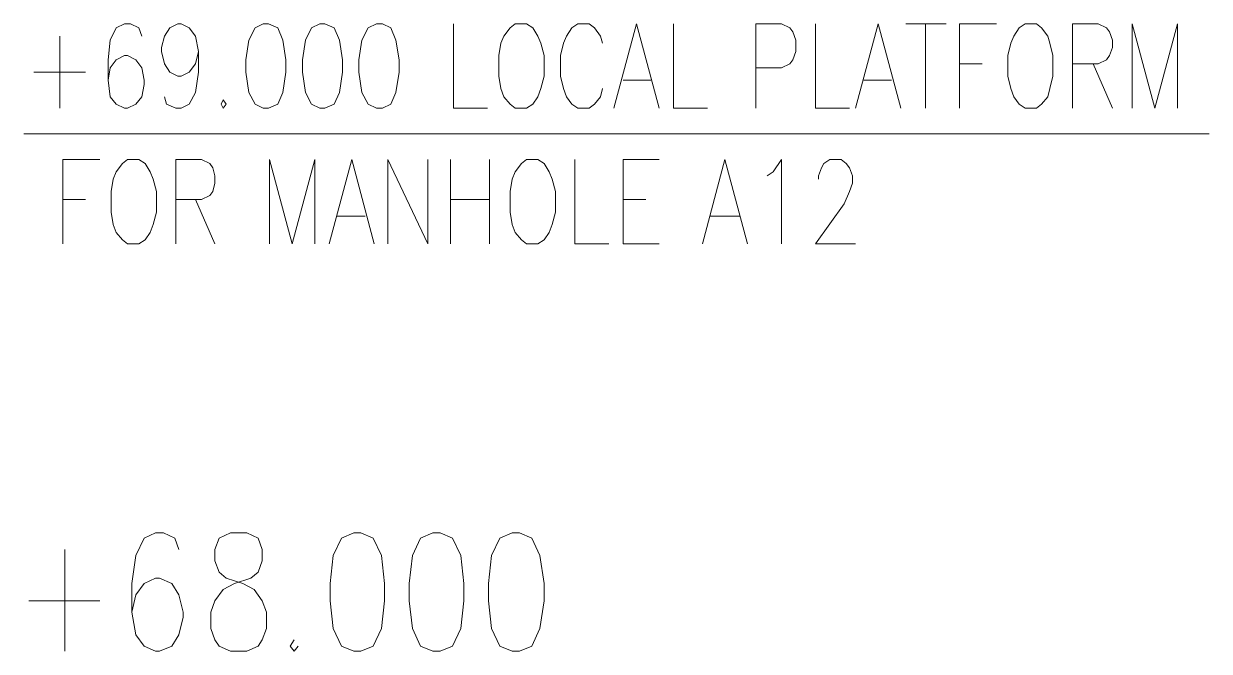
# Model space of a CAD drawing. Header units: millimetres. Extents: x 0 to 588, y 0 to 874.
# Drawn here: x 354.01 to 378.42, y 516.78 to 529.7 of the extents above; entities that cross this region are included whole.
import ezdxf

# ---------------------------------------------------------------- set-up
doc = ezdxf.new("R2010")
doc.units = ezdxf.units.MM
doc.layers.get('0').update_dxf_attribs({"lineweight": 18})

msp = doc.modelspace()

# ---------------------------------------------------------------- linework, layer by layer
at = {"color": 0, "lineweight": 0}
for points in [[(356.447, 529.442), (356.383, 529.611), (356.214, 529.696), (356.087, 529.696), (355.918, 529.611), (355.791, 529.357), (355.748, 528.955), (355.748, 528.532), (355.791, 528.193), (355.918, 528.044), (356.087, 527.96), (356.15, 527.96), (356.32, 528.044), (356.447, 528.193), (356.489, 528.447), (356.489, 528.532), (356.447, 528.786), (356.32, 528.955), (356.15, 529.04), (356.087, 529.04), (355.918, 528.955), (355.791, 528.786), (355.748, 528.532)], [(357.611, 529.124), (357.547, 528.87), (357.42, 528.701), (357.251, 528.616), (357.188, 528.616), (357.018, 528.701), (356.912, 528.87), (356.849, 529.124), (356.849, 529.209), (356.912, 529.442), (357.018, 529.611), (357.188, 529.696), (357.251, 529.696), (357.42, 529.611), (357.547, 529.442), (357.611, 529.124), (357.611, 528.701), (357.547, 528.278), (357.42, 528.044), (357.251, 527.96), (357.145, 527.96), (356.955, 528.044), (356.912, 528.193)], [(362.86, 529.696), (362.86, 527.96), (363.559, 527.96)], [(365.929, 529.294), (365.887, 529.442), (365.76, 529.611), (365.654, 529.696), (365.421, 529.696), (365.294, 529.611), (365.188, 529.442), (365.125, 529.294), (365.062, 529.04), (365.062, 528.616), (365.125, 528.362), (365.188, 528.193), (365.294, 528.044), (365.421, 527.96), (365.654, 527.96), (365.76, 528.044), (365.887, 528.193), (365.929, 528.362)], [(366.162, 527.96), (366.628, 529.696), (367.094, 527.96)], [(367.39, 529.696), (367.39, 527.96), (368.088, 527.96)], [(369.083, 527.96), (369.083, 529.696), (369.612, 529.696), (369.782, 529.611), (369.845, 529.527), (369.909, 529.357), (369.909, 529.124), (369.845, 528.955), (369.782, 528.87), (369.612, 528.786), (369.083, 528.786)], [(370.311, 529.696), (370.311, 527.96), (371.009, 527.96)], [(371.136, 527.96), (371.602, 529.696), (372.068, 527.96)], [(372.173, 529.696), (372.999, 529.696)], [(372.576, 529.696), (372.576, 527.96)], [(373.274, 527.96), (373.274, 529.696), (374.036, 529.696)], [(375.603, 527.96), (375.603, 529.696), (376.132, 529.696), (376.301, 529.611), (376.365, 529.527), (376.428, 529.357), (376.428, 529.209), (376.365, 529.04), (376.301, 528.955), (376.132, 528.87), (375.603, 528.87)], [(376.83, 527.96), (376.83, 529.696), (377.296, 527.96), (377.762, 529.696), (377.762, 527.96)], [(354.753, 529.442), (354.753, 527.96)], [(373.274, 528.87), (373.74, 528.87)], [(376.026, 528.87), (376.428, 527.96)], [(354.224, 528.701), (355.283, 528.701)], [(366.353, 528.532), (366.924, 528.532)], [(371.306, 528.532), (371.877, 528.532)], [(354.012, 527.431), (378.418, 527.431)], [(354.817, 525.166), (354.817, 526.902), (355.579, 526.902)], [(357.145, 525.166), (357.145, 526.902), (357.674, 526.902), (357.844, 526.817), (357.907, 526.732), (357.95, 526.563), (357.95, 526.415), (357.907, 526.246), (357.844, 526.161), (357.674, 526.076), (357.145, 526.076)], [(359.071, 525.166), (359.071, 526.902), (359.537, 525.166), (360.003, 526.902), (360.003, 525.166)], [(360.299, 525.166), (360.765, 526.902), (361.23, 525.166)], [(361.505, 525.166), (361.505, 526.902), (362.331, 525.166), (362.331, 526.902)], [(362.797, 526.902), (362.797, 525.166)], [(363.601, 526.902), (363.601, 525.166)], [(365.358, 526.902), (365.358, 525.166), (366.056, 525.166)], [(366.353, 525.166), (366.353, 526.902), (367.094, 526.902)], [(367.983, 525.166), (368.448, 526.902), (368.914, 525.166)], [(369.316, 526.563), (369.443, 526.648), (369.612, 526.902), (369.612, 525.166)], [(370.374, 526.5), (370.374, 526.563), (370.438, 526.732), (370.48, 526.817), (370.607, 526.902), (370.84, 526.902), (370.946, 526.817), (371.009, 526.732), (371.073, 526.563), (371.073, 526.415), (371.009, 526.246), (370.904, 525.992), (370.311, 525.166), (371.136, 525.166)], [(354.817, 526.076), (355.283, 526.076)], [(357.547, 526.076), (357.95, 525.166)], [(362.797, 526.076), (363.601, 526.076)], [(366.353, 526.076), (366.818, 526.076)], [(360.468, 525.738), (361.04, 525.738)], [(368.152, 525.738), (368.745, 525.738)], [(366.353, 525.166), (367.094, 525.166)], [(357.209, 518.88), (357.124, 519.112), (356.891, 519.218), (356.722, 519.218), (356.489, 519.112), (356.32, 518.753), (356.235, 518.181), (356.235, 517.588), (356.32, 517.123), (356.489, 516.89), (356.722, 516.784), (356.807, 516.784), (357.06, 516.89), (357.209, 517.123), (357.293, 517.483), (357.293, 517.588), (357.209, 517.948), (357.06, 518.181), (356.807, 518.287), (356.722, 518.287), (356.489, 518.181), (356.32, 517.948), (356.235, 517.588)], [(354.859, 518.88), (354.859, 516.784)], [(354.118, 517.821), (355.579, 517.821)], [(359.579, 517.017), (359.495, 516.89), (359.579, 516.784), (359.664, 516.89)]]:
    msp.add_lwpolyline(points, dxfattribs=at)
for points in [[(358.944, 529.696), (358.775, 529.611), (358.648, 529.357), (358.584, 528.955), (358.584, 528.701), (358.648, 528.278), (358.775, 528.044), (358.944, 527.96), (359.05, 527.96), (359.241, 528.044), (359.346, 528.278), (359.41, 528.701), (359.41, 528.955), (359.346, 529.357), (359.241, 529.611), (359.05, 529.696)], [(360.108, 529.696), (359.939, 529.611), (359.812, 529.357), (359.749, 528.955), (359.749, 528.701), (359.812, 528.278), (359.939, 528.044), (360.108, 527.96), (360.214, 527.96), (360.405, 528.044), (360.511, 528.278), (360.574, 528.701), (360.574, 528.955), (360.511, 529.357), (360.405, 529.611), (360.214, 529.696)], [(361.273, 529.696), (361.103, 529.611), (360.976, 529.357), (360.913, 528.955), (360.913, 528.701), (360.976, 528.278), (361.103, 528.044), (361.273, 527.96), (361.4, 527.96), (361.569, 528.044), (361.675, 528.278), (361.738, 528.701), (361.738, 528.955), (361.675, 529.357), (361.569, 529.611), (361.4, 529.696)], [(364.13, 529.696), (364.024, 529.611), (363.897, 529.442), (363.834, 529.294), (363.791, 529.04), (363.791, 528.616), (363.834, 528.362), (363.897, 528.193), (364.024, 528.044), (364.13, 527.96), (364.363, 527.96), (364.49, 528.044), (364.596, 528.193), (364.659, 528.362), (364.723, 528.616), (364.723, 529.04), (364.659, 529.294), (364.596, 529.442), (364.49, 529.611), (364.363, 529.696)], [(374.629, 529.696), (374.502, 529.611), (374.396, 529.442), (374.332, 529.294), (374.269, 529.04), (374.269, 528.616), (374.332, 528.362), (374.396, 528.193), (374.502, 528.044), (374.629, 527.96), (374.862, 527.96), (374.967, 528.044), (375.094, 528.193), (375.137, 528.362), (375.2, 528.616), (375.2, 529.04), (375.137, 529.294), (375.094, 529.442), (374.967, 529.611), (374.862, 529.696)], [(358.119, 528.129), (358.077, 528.044), (358.119, 527.96), (358.182, 528.044)], [(356.15, 526.902), (356.045, 526.817), (355.918, 526.648), (355.854, 526.5), (355.812, 526.246), (355.812, 525.822), (355.854, 525.568), (355.918, 525.399), (356.045, 525.251), (356.15, 525.166), (356.383, 525.166), (356.51, 525.251), (356.616, 525.399), (356.68, 525.568), (356.743, 525.822), (356.743, 526.246), (356.68, 526.5), (356.616, 526.648), (356.51, 526.817), (356.383, 526.902)], [(364.363, 526.902), (364.257, 526.817), (364.13, 526.648), (364.067, 526.5), (364.024, 526.246), (364.024, 525.822), (364.067, 525.568), (364.13, 525.399), (364.257, 525.251), (364.363, 525.166), (364.596, 525.166), (364.723, 525.251), (364.829, 525.399), (364.892, 525.568), (364.956, 525.822), (364.956, 526.246), (364.892, 526.5), (364.829, 526.648), (364.723, 526.817), (364.596, 526.902)], [(358.267, 519.218), (358.034, 519.112), (357.95, 518.88), (357.95, 518.647), (358.034, 518.414), (358.182, 518.287), (358.521, 518.181), (358.754, 518.054), (358.923, 517.821), (359.008, 517.588), (359.008, 517.25), (358.923, 517.017), (358.839, 516.89), (358.606, 516.784), (358.267, 516.784), (358.034, 516.89), (357.95, 517.017), (357.865, 517.25), (357.865, 517.588), (357.95, 517.821), (358.119, 518.054), (358.352, 518.181), (358.69, 518.287), (358.839, 518.414), (358.923, 518.647), (358.923, 518.88), (358.839, 519.112), (358.606, 519.218)], [(360.807, 519.218), (360.553, 519.112), (360.384, 518.753), (360.32, 518.181), (360.32, 517.821), (360.384, 517.25), (360.553, 516.89), (360.807, 516.784), (360.955, 516.784), (361.209, 516.89), (361.378, 517.25), (361.442, 517.821), (361.442, 518.181), (361.378, 518.753), (361.209, 519.112), (360.955, 519.218)], [(362.437, 519.218), (362.183, 519.112), (362.014, 518.753), (361.95, 518.181), (361.95, 517.821), (362.014, 517.25), (362.183, 516.89), (362.437, 516.784), (362.585, 516.784), (362.839, 516.89), (363.008, 517.25), (363.072, 517.821), (363.072, 518.181), (363.008, 518.753), (362.839, 519.112), (362.585, 519.218)], [(364.067, 519.218), (363.813, 519.112), (363.643, 518.753), (363.58, 518.181), (363.58, 517.821), (363.643, 517.25), (363.813, 516.89), (364.067, 516.784), (364.215, 516.784), (364.469, 516.89), (364.638, 517.25), (364.723, 517.821), (364.723, 518.181), (364.638, 518.753), (364.469, 519.112), (364.215, 519.218)]]:
    msp.add_lwpolyline(points, close=True, dxfattribs=at)

doc.saveas('drawing.dxf')
